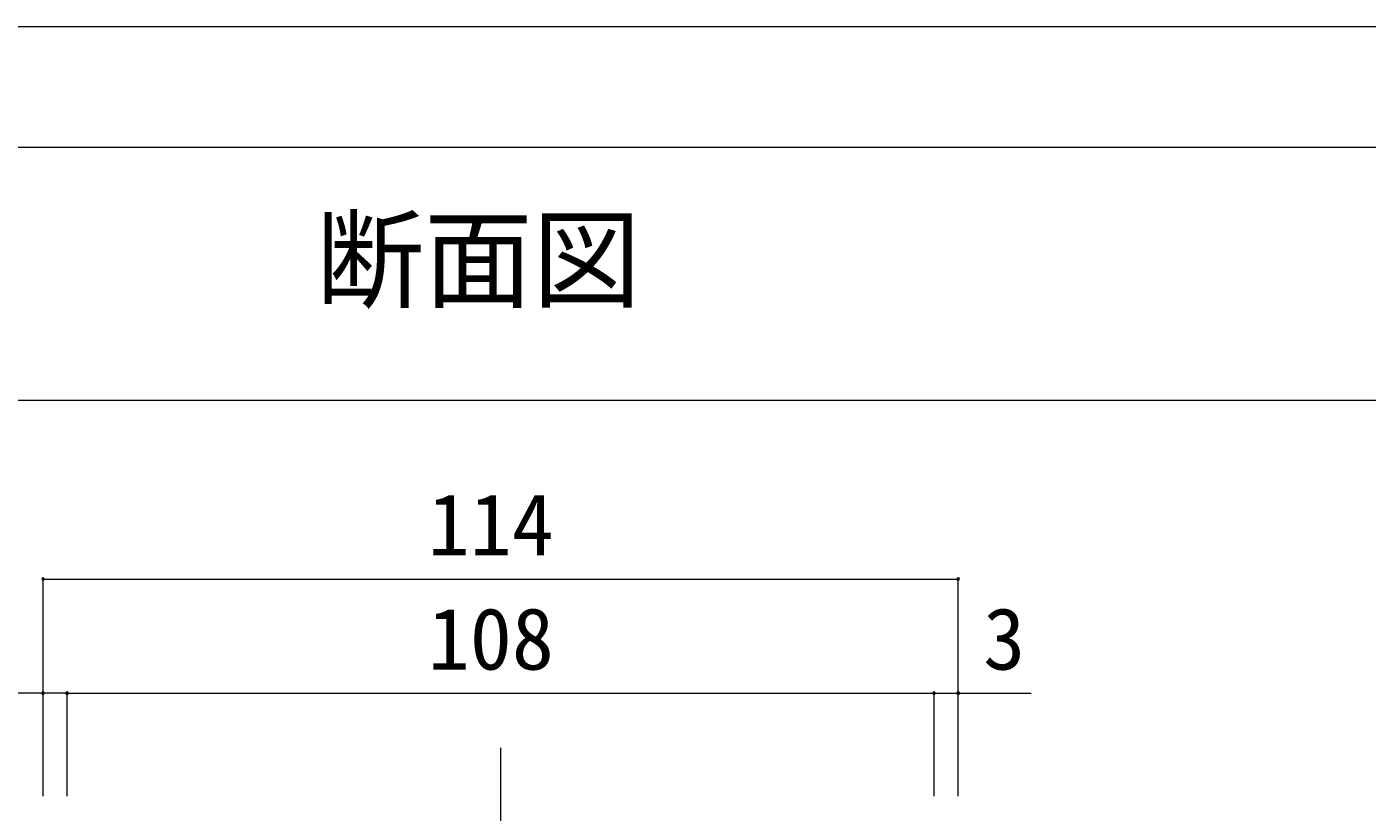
# Model space of a CAD drawing. Units: millimetres on the paper, enlarged 10 times, with parts at other scales. Extents: x -1985 to 2015, y -1370 to 1400.
# Drawn here: x -967 to -410, y 1074 to 1400 of the extents above; entities that cross this region are included whole.
import ezdxf
from ezdxf.enums import TextEntityAlignment as Align

# ---------------------------------------------------------------- set-up
doc = ezdxf.new("R2010")
doc.units = ezdxf.units.MM
doc.header["$LTSCALE"] = 10
doc.linetypes.add('CHAIN2', pattern=[12, 9, -1, 1, -1])
for name, color, linetype, lineweight in [('1-1_0', 7, 'Continuous', 20), ('2-0_18', 4, 'Continuous', 9), ('2-1', 7, 'Continuous', 20)]:
    doc.layers.add(name, color=color, linetype=linetype, lineweight=lineweight)
doc.styles.add('ＭＳ ゴシック', font='')
doc.styles.get('ＭＳ ゴシック').set_extended_font_data('MS Gothic')

msp = doc.modelspace()

# ---------------------------------------------------------------- linework, layer by layer
at = {"layer": '1-1_0'}
for p, q in [((-1935, 1350), (395, 1350)), ((-1935, 1350), (395, 1350)), ((-1935, 1245), (395, 1245)), ((-1935, 1245), (395, 1245))]:
    msp.add_line(p, q, dxfattribs=at)
msp.add_lwpolyline([(-1985, -1370), (2015, -1370), (2015, 1400), (-1985, 1400)], close=True, dxfattribs=at)
at = {"layer": '2-0_18', "linetype": 'CHAIN2'}
msp.add_line((-770, 1100.58), (-770, 50.09), dxfattribs=at)
at = {"layer": '2-1', "color": 4, "lineweight": 9}
for p, q in [((-960, 1127.49), (-960, 1170.7)), ((-960, 1127.49), (-960, 1170.7)), ((-960, 1170.7), (-580, 1170.7)), ((-580, 1080.58), (-580, 1170.7)), ((-580, 1127.49), (-580, 1170.7)), ((-580, 1127.49), (-580, 1170.7)), ((-960, 1080.58), (-960, 1127.49)), ((-950, 1080.58), (-950, 1123.32)), ((-950, 1080.58), (-950, 1123.32)), ((-950, 1123.32), (-590, 1123.32)), ((-590, 1080.58), (-590, 1123.32)), ((-590, 1080.58), (-590, 1123.32)), ((-960, 1080.58), (-960, 1116.7))]:
    msp.add_line(p, q, dxfattribs=at)
for points in [[(-950, 1123.32), (-960, 1123.32), (-990.28, 1123.32)], [(-590, 1123.32), (-580, 1123.32), (-549.72, 1123.32)]]:
    msp.add_lwpolyline(points, dxfattribs=at)
for centre, start, end in [((-960, 1170.7), 0, 180), ((-960, 1170.7), 0, 180), ((-960, 1170.7), 180, 0), ((-960, 1170.7), 180, 0), ((-580, 1170.7), 0, 180), ((-580, 1170.7), 0, 180), ((-580, 1170.7), 180, 0), ((-580, 1170.7), 180, 0), ((-960, 1123.32), 0, 180), ((-960, 1123.32), 180, 0), ((-950, 1123.32), 0, 180), ((-950, 1123.32), 0, 180), ((-950, 1123.32), 180, 0), ((-950, 1123.32), 180, 0), ((-590, 1123.32), 0, 180), ((-590, 1123.32), 0, 180), ((-590, 1123.32), 180, 0), ((-590, 1123.32), 180, 0), ((-580, 1123.32), 0, 180), ((-580, 1123.32), 180, 0)]:
    msp.add_arc(centre, 0.521, start, end, dxfattribs=at)

# ---------------------------------------------------------------- texts
at = {"layer": '1-1_0', "style": 'ＭＳ ゴシック'}
msp.add_text('断面図', height=32.99, dxfattribs=at).set_placement((-846.74, 1276.98), align=Align.BOTTOM_LEFT)
at = {"layer": '2-1', "style": 'ＭＳ ゴシック'}
for s, p in [('114', (-800.22, 1172.79)), ('108', (-800.22, 1125.41)), ('3', (-569.58, 1125.41))]:
    msp.add_text(s, height=25.66, dxfattribs=at).set_placement(p, align=Align.BOTTOM_LEFT)

doc.saveas('drawing.dxf')
